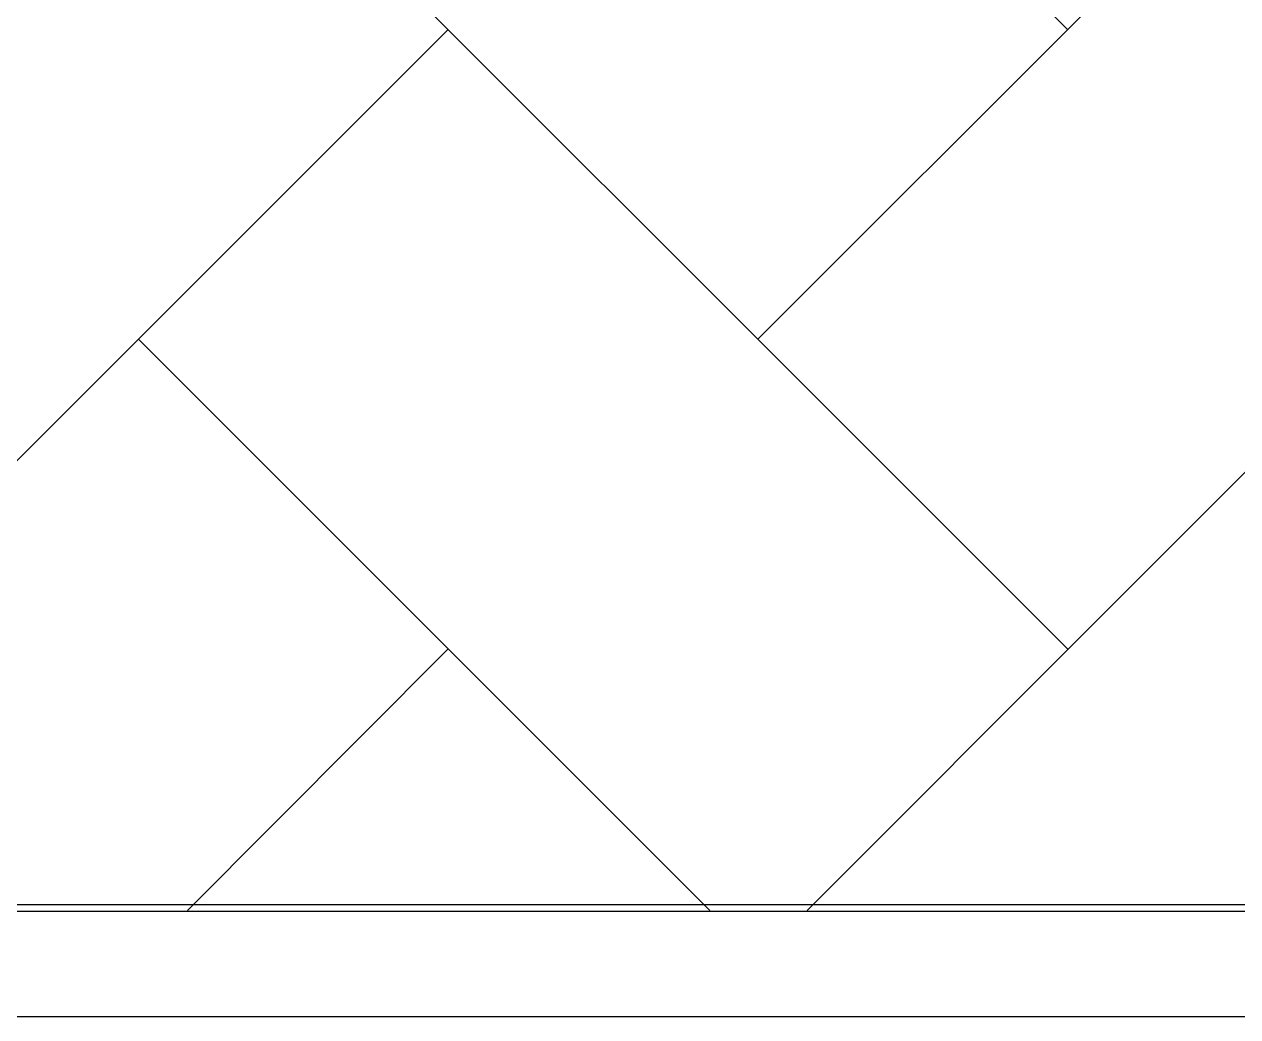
# Model space of a CAD drawing. Header units: millimetres. Extents: x 2928 to 3112, y 1220 to 1280.
# Drawn here: x 2954.259 to 2955.989, y 1236.874 to 1238.289 of the extents above; entities that cross this region are included whole.
import ezdxf

# ---------------------------------------------------------------- set-up
doc = ezdxf.new("R2010")
doc.units = ezdxf.units.MM

msp = doc.modelspace()

# ---------------------------------------------------------------- linework, layer by layer
at = {"color": 7, "linetype": 'Continuous', "lineweight": -2, "true_color": 0x000007}
for points in [[(2937.08126, 1265.3073), (2937.07792, 1267.474), (2938.98795, 1267.474), (2985.45528, 1267.474), (2985.45528, 1236.87356), (2938.98795, 1236.87356), (2937.08126, 1236.87356), (2937.08126, 1238.60692)], [(2937.23126, 1265.3073), (2937.23126, 1267.32399), (2938.98795, 1267.32399), (2985.30528, 1267.32399), (2985.30528, 1237.02356), (2938.98795, 1237.02356), (2937.22793, 1237.02356), (2937.22793, 1238.60692)]]:
    msp.add_lwpolyline(points, close=True, dxfattribs=at)
at = {"color": 9, "linetype": 'Continuous', "lineweight": 13, "true_color": 0xbababa}
for points in [[(2955.74652, 1238.28191), (2955.23652, 1238.79192), (2955.23652, 1238.79192)], [(2955.30485, 1237.84024), (2956.25653, 1238.79192), (2956.25653, 1238.79192)], [(2955.74652, 1237.39857), (2954.4215, 1238.72358), (2954.4215, 1238.72358)], [(2953.60649, 1237.02523), (2954.86318, 1238.28191), (2954.86318, 1238.28191)], [(2955.37485, 1237.02523), (2956.62987, 1238.28191), (2956.62987, 1238.28191)], [(2955.23652, 1237.02523), (2954.4215, 1237.84024), (2954.4215, 1237.84024)], [(2954.49151, 1237.02523), (2954.86318, 1237.39857), (2954.86318, 1237.39857)]]:
    msp.add_lwpolyline(points, dxfattribs=at)
at = {"color": 253, "linetype": 'Continuous', "lineweight": -2, "true_color": 0x9a9a9a}
msp.add_lwpolyline([(2943.29801, 1237.03356), (2986.86863, 1237.03356), (2986.86863, 1237.03356)], dxfattribs=at)

doc.saveas('drawing.dxf')
